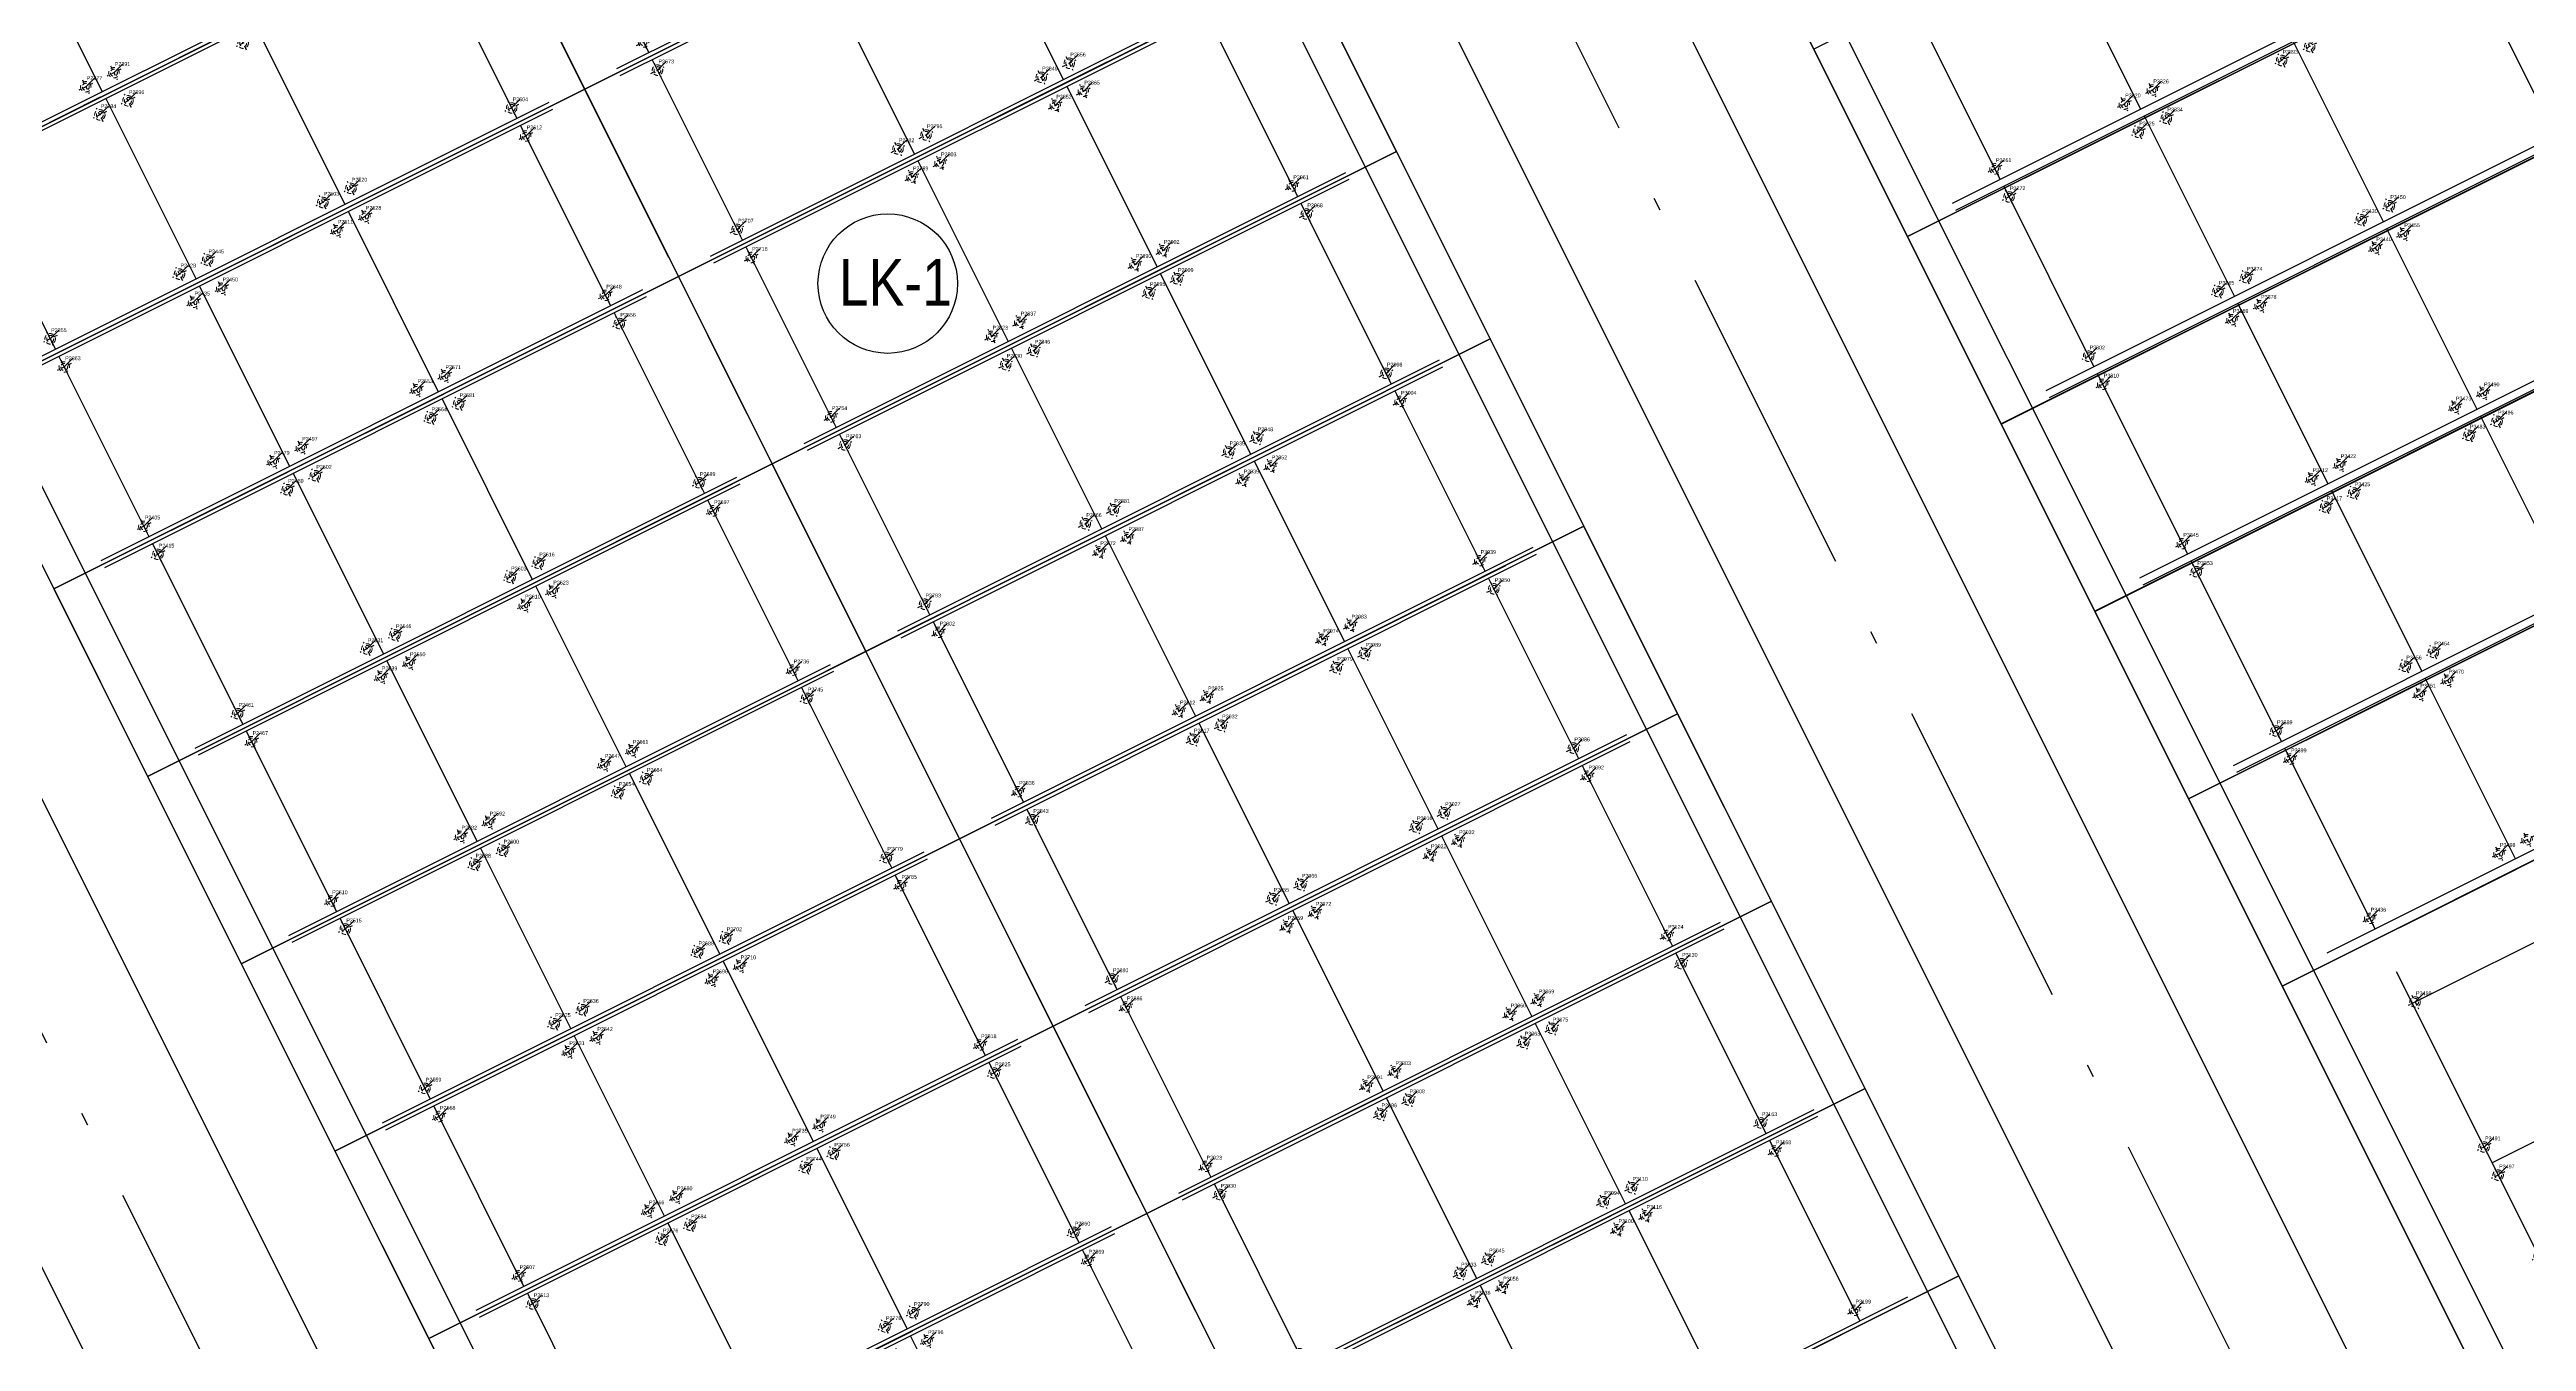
# Model space of a CAD drawing. Header units: millimetres. Extents: x 567980 to 569430, y 2065777 to 2066666.
# Drawn here: x 568804.1 to 568875, y 2066330.6 to 2066367.6 of the extents above; entities that cross this region are included whole.
import ezdxf
from ezdxf.enums import TextEntityAlignment as Align
from ezdxf.xclip import XClip

# ---------------------------------------------------------------- set-up
doc = ezdxf.new("R2010")
doc.units = ezdxf.units.MM
for name, pattern in [('ACAD_ISO10W100', [18.5, 12, -3, 0.5, -3]), ('CENTER', [3, 1.5, -0.5, 0.5, -0.5]), ('CENTER2', [1.125, 0.75, -0.125, 0.125, -0.125]), ('HIDDEN', [0.75, 0.5, -0.25]), ('Xref Grid (A1)$0$CENTER2', [1.125, 0.75, -0.125, 0.125, -0.125])]:
    doc.linetypes.add(name, pattern=pattern)
for name, color, linetype in [('01.AXIS', 160, 'CENTER2'), ('13.BEAM', 8, 'Continuous'), ('CDC.01.AXIS', 160, 'CENTER2'), ('ChiaLo', 128, 'CENTER'), ('datOlienke', 42, 'Continuous'), ('LogDg', 7, 'Continuous'), ('LoLK', 6, 'Continuous'), ('RANHGIOI', 2, 'HIDDEN'), ('TimDg', 222, 'Continuous'), ('ViaHeS', 32, 'Continuous'), ('Xref Grid (A1)$0$01.AXIS', 160, 'Xref Grid (A1)$0$CENTER2')]:
    doc.layers.add(name, color=color, linetype=linetype)
for name, color, linetype, lineweight in [('A-KY HIEU', 34, 'Continuous', 20), ('A-NET THAY', 125, 'Continuous', 18), ('boDnv', 54, 'Continuous', 25), ('E- RANH GIOI', 1, 'CENTER', 13), ('kata_text', 254, 'Continuous', 30)]:
    doc.layers.add(name, color=color, linetype=linetype, lineweight=lineweight)
doc.styles.add('kata_dim', font='vnrms.shx', dxfattribs={"width": 0.66, "oblique": 7})
doc.styles.add('kata_text', font='arial.ttf', dxfattribs={"width": 0.8})
doc.styles.add('rms', font='romans.shx', dxfattribs={"width": 0.7, "bigfont": 'vns.shx'})
doc.styles.add('VNH', font='', dxfattribs={"height": 2.5})
doc.styles.get('VNH').set_extended_font_data('.VnArial NarrowH')
doc.linetypes.add('ADL', pattern='A,0.125,-0.15,["++",rms,S=0.5,R=0,X=0,Y=-0.2245],-1.35,1.125', length=2.75)
doc.dimstyles.new('kata_dim_iso', dxfattribs={"dimtxt": 2.5, "dimasz": 1.5, "dimexe": 1.5, "dimexo": 2.5, "dimtad": 1, "dimdec": 0, "dimzin": 0, "dimdsep": 46, "dimtxsty": 'kata_dim', "dimblk": 'kata_block_ArchTick', "dimcen": 0.09, "dimdle": 1.2, "dimclrd": 8, "dimclre": 8, "dimclrt": 3, "dimadec": 0, "dimazin": 0, "dimtfac": 1, "dimtdec": 0, "dimtix": 1, "dimtofl": 0, "dimtmove": 0, "dimatfit": 3, "dimfxl": 3.75, "dimfxlon": 1, "dimtolj": 1, "dimtzin": 0, "dimarcsym": 0})

# ---------------------------------------------------------------- blocks, each defined once
blk = doc.blocks.new('NEN')
at = {"layer": 'boDnv', "color": 10, "linetype": 'ADL', "ltscale": 0.25}
for points in [[(183.1, -44.001), (207.084, -30.046), (208.943, -23.819), (166.891, 60.261), (160.821, 62.463), (135.405, 51.385), (133.351, 45.723), (177.371, -42.291)], [(138.064, -70.202), (163.347, -55.493), (165.206, -49.265), (120.533, 40.055), (114.463, 42.257), (87.67, 30.578), (85.617, 24.916), (132.335, -68.493)], [(72.798, 19.248), (66.728, 21.45), (39.936, 9.771), (37.882, 4.109), (87.299, -94.695), (93.027, -96.404), (118.311, -81.695), (120.17, -75.467)]]:
    blk.add_lwpolyline(points, close=True, dxfattribs=at)
at = {"layer": 'ChiaLo', "ltscale": 5}
for points in [[(196.229, -37.519), (148.388, 58.135)], [(151.192, -63.721), (100.653, 37.328)], [(101.372, -8.821), (137.147, 9.072)], [(159.835, -9.465), (194.269, 7.757)], [(104.056, -14.187), (139.831, 3.705)], [(162.519, -14.831), (196.953, 2.391)], [(106.74, -19.554), (142.515, -1.661)], [(165.203, -20.197), (199.637, -2.976)], [(109.424, -24.92), (145.199, -7.027)], [(167.887, -25.564), (202.321, -8.342)], [(112.108, -30.286), (147.883, -12.393)], [(170.571, -30.93), (205.004, -13.708)], [(114.792, -35.652), (150.567, -17.76)], [(117.476, -41.019), (153.251, -23.126)], [(120.16, -46.385), (155.935, -28.492)], [(122.844, -51.751), (158.619, -33.858)], [(125.527, -57.117), (161.302, -39.225)]]:
    blk.add_lwpolyline(points, dxfattribs=at)
at = {"layer": 'datOlienke'}
for points in [[(183.229, -45.083), (207.929, -30.712), (210.015, -23.726), (167.607, 61.065), (160.787, 63.539), (134.612, 52.13), (132.265, 45.66), (176.67, -43.125)], [(138.192, -71.285), (164.192, -56.158), (166.277, -49.172), (121.249, 40.859), (114.429, 43.333), (86.877, 31.323), (84.53, 24.853), (131.634, -69.327)], [(73.514, 20.052), (66.694, 22.526), (39.142, 10.516), (36.795, 4.047), (86.598, -95.529), (93.156, -97.487), (119.156, -82.36), (121.241, -75.374)]]:
    blk.add_lwpolyline(points, close=True, dxfattribs=at)
at = {"layer": 'LogDg'}
for points in [[(34.296, -348.766, -0.124666), (14.114, -339.771, 0.262937), (-5.331, -336.771, -0.009345), (-40.959, -349.473), (-145.868, -384.68, 0.405257), (-155.456, -403.235), (-146.557, -432.72), (-158.046, -436.187), (-166.572, -407.936, 0.423227), (-185.704, -398.049), (-272.077, -427.035, 0.40652), (-277.181, -436.964), (-262.947, -483.397), (-271.552, -486.035), (-285.593, -440.232, 0.421949), (-295.787, -434.992), (-422.26, -477.436, 0.346831), (-427.684, -485.726), (-426.662, -497.249, 0.109851), (-417.21, -527.045), (-422.398, -530.058, -0.109851), (-432.639, -497.779), (-433.194, -491.512, 0.484967), (-443.708, -484.634), (-484.199, -498.222, 0.36701), (-492.228, -511.51), (-484.402, -560.012), (-490.326, -560.967), (-497.433, -516.92, 0.457512), (-512.889, -507.388), (-525.337, -511.314, 0.375227), (-533.554, -524.795, 0.049445), (-523.248, -562.118), (-518.404, -576.577), (-525.515, -578.96), (-530.307, -564.659, -0.044276), (-540.221, -530.036, 0.448349), (-555.614, -520.863), (-568.853, -525.038), (-576.072, -502.149), (-552.391, -494.681, 0.333336), (-544.003, -482.976), (-545.865, -397.305, 0.120559), (-569.998, -307.198), (-621.979, -219.712, 0.334943), (-635.359, -214.239), (-686.931, -227.855), (-689.803, -216.977), (-647.957, -205.93, 0.498191), (-640.704, -188.198), (-654.378, -165.183, -0.144979), (-668.853, -108.061), (-659.845, 118.23, 0.428088), (-671.924, 130.707), (-689.222, 130.58), (-689.305, 141.83), (-670.344, 141.969, 0.400474), (-658.442, 153.492), (-657.828, 168.904), (-656.06, 189.374), (-648.588, 188.728), (-650.341, 168.432), (-650.889, 154.678, 0.425345), (-638.921, 142.201), (-621.613, 142.328, 0.402651), (-609.707, 153.94), (-609.387, 163.859, -0.019867), (-608.227, 179.942), (-606.8, 192.652), (-600.838, 191.983), (-602.264, 179.273, 0.019867), (-603.39, 163.665), (-603.676, 154.802, 0.425871), (-591.594, 142.415), (-548.362, 142.733), (-548.28, 131.483), (-592.887, 131.155, 0.401789), (-604.791, 119.578), (-607.754, 35.571, -0.005984), (-607.983, 30.718, 0.462462), (-599.177, 22.287), (-555.377, 26.801), (-554.762, 20.832), (-603.242, 15.836, 0.355613), (-610.381, 8.689), (-613.794, -24.838, 0.475348), (-605.015, -33.606), (-508.268, -23.636, 0.016072), (-476.806, -19.368, 0.37392), (-470.138, -11.259), (-470.705, 9.348), (-464.707, 9.513), (-464.235, -7.648, 0.461916), (-454.747, -15.288), (-421.581, -8.993, 0.020567), (-382.015, 0.216), (-299.764, 22.963, 0.415004), (-292.798, 35.293), (-296.969, 50.218), (-285.412, 53.448), (-281.218, 38.439, 0.413423), (-268.921, 31.492), (-169.968, 58.858, 0.427702), (-164.496, 69.052), (-169.623, 84.754), (-163.92, 86.616), (-158.479, 69.956, 0.400853), (-148.742, 64.729), (-123.897, 71.6, 0.437327), (-113.795, 91.173), (-114.462, 93.013), (-128.551, 136.154), (-105.736, 143.605), (-91.769, 100.833), (-90.91, 98.466, 0.429754), (-70.957, 89.772, 0.001079), (-63.934, 92.766, 0.001474), (-62.342, 93.454), (-47.534, 99.909, 0.386536), (-43.126, 109.726), (-48.301, 125.574), (-42.598, 127.436), (-38.076, 113.59, 0.442444), (-27.275, 108.739), (111.617, 169.28, 0.414214), (115.754, 179.811), (109.361, 194.478), (114.861, 196.875), (121.255, 182.208, 0.414214), (131.785, 178.071), (252.97, 230.894), (276.872, 241.312), (291.579, 249.057, 0.419837), (295.267, 261.365), (290.95, 269.196), (301.459, 274.99), (306.058, 266.648, 0.408717), (318.136, 263.031), (326.546, 267.464), (332.148, 256.836), (324.233, 252.656, 0.419466), (320.555, 240.352), (397.092, 101.523, 0.433643), (408.413, 98.649), (440.787, 119.386), (444.023, 114.334), (410.428, 92.813, 0.395048), (407.737, 82.215), (451.056, 3.639, -0.005576), (472.219, -35.781, 0.422017), (490.066, -41.118), (502.995, -33.918), (514.672, -54.886), (500.295, -62.892, 0.404193), (495.052, -80.181), (502.502, -94.711), (491.824, -100.186), (485.095, -87.061, 0.424556), (467.192, -81.64), (316.164, -165.913), (307.211, -171.115, 0.396001), (304.075, -181.611), (326.147, -225.742), (318.098, -229.768), (296.726, -187.038, 0.432664), (285.552, -183.699), (178.072, -246.148, 0.389772), (174.86, -256.488), (194.1, -297.126), (188.677, -299.693), (170.231, -260.733, 0.439085), (158.982, -257.239), (145.496, -265.075, -0.013452), (97.701, -291.151, 0.262926), (86.853, -307.563, -0.162068), (76.015, -333.842, 0.270323), (72.318, -353.653), (79.981, -375.074), (57.383, -383.157), (49.72, -361.737, 0.270325), (34.296, -348.766)], [(191.761, -50.531), (96.917, -106.112, 0.395833), (93.785, -116.606), (107.231, -143.491, 0.432836), (118.409, -146.827), (234.309, -78.995, 0.395833), (237.441, -68.502), (223.995, -41.617, 0.432836), (212.817, -38.281), (191.761, -50.531)]]:
    blk.add_lwpolyline(points, format="xyb", dxfattribs=at)
for points in [[(133.661, 54.988), (161.2, 66.992, -0.398858), (171.552, 63.237), (214.134, -21.902, -0.395833), (211.002, -32.395), (185.019, -47.512, -0.432836), (173.841, -44.175), (129.703, 44.076, -0.429738)], [(81.968, 23.269), (128.805, -70.377, 0.432836), (139.983, -73.714), (165.966, -58.597, 0.395833), (169.098, -48.104), (123.817, 42.43, 0.398858), (113.466, 46.185), (85.926, 34.181, 0.429738)], [(83.769, -96.579), (34.233, 2.462, -0.429738), (38.192, 13.375), (65.731, 25.379, -0.398858), (76.083, 21.623), (124.061, -74.306, -0.395833), (120.929, -84.799), (94.947, -99.916, -0.432836)]]:
    blk.add_lwpolyline(points, format="xyb", close=True, dxfattribs=at)
at = {"layer": 'LoLK'}
for points in [[(139.831, 3.705), (137.147, 9.072), (119.26, 0.125), (121.944, -5.241)], [(116.576, 5.491), (98.688, -3.455), (101.372, -8.821), (119.26, 0.125)], [(175.039, 4.848), (157.151, -4.099), (159.835, -9.465), (177.723, -0.519)], [(142.515, -1.661), (139.831, 3.705), (121.944, -5.241), (124.628, -10.607)], [(119.26, 0.125), (101.372, -8.821), (104.056, -14.187), (121.944, -5.241)], [(180.407, -5.885), (177.723, -0.519), (159.835, -9.465), (162.519, -14.831)], [(145.199, -7.027), (142.515, -1.661), (124.628, -10.607), (127.311, -15.974)], [(124.628, -10.607), (121.944, -5.241), (104.056, -14.187), (106.74, -19.554)], [(180.407, -5.885), (162.519, -14.831), (165.203, -20.197), (183.091, -11.251)], [(147.883, -12.393), (145.199, -7.027), (127.311, -15.974), (129.995, -21.34)], [(127.311, -15.974), (124.628, -10.607), (106.74, -19.554), (109.424, -24.92)], [(183.091, -11.251), (165.203, -20.197), (167.887, -25.564), (185.775, -16.617)], [(150.567, -17.76), (147.883, -12.393), (129.995, -21.34), (132.679, -26.706)], [(127.311, -15.974), (109.424, -24.92), (112.108, -30.286), (129.995, -21.34)], [(185.775, -16.617), (167.887, -25.564), (170.571, -30.93), (188.459, -21.984)], [(153.251, -23.126), (150.567, -17.76), (132.679, -26.706), (135.363, -32.072)], [(132.679, -26.706), (129.995, -21.34), (112.108, -30.286), (114.792, -35.652)], [(155.935, -28.492), (153.251, -23.126), (135.363, -32.072), (138.047, -37.439)], [(180.409, -26.009), (170.571, -30.93), (176.67, -43.125), (183.229, -45.083), (188.434, -42.054)], [(132.679, -26.706), (114.792, -35.652), (117.476, -41.019), (135.363, -32.072)], [(158.619, -33.858), (155.935, -28.492), (138.047, -37.439), (140.731, -42.805)], [(135.363, -32.072), (117.476, -41.019), (120.16, -46.385), (138.047, -37.439)], [(151.464, -44.145), (161.302, -39.225), (158.619, -33.858), (140.731, -42.805), (143.415, -48.171)], [(140.731, -42.805), (138.047, -37.439), (120.16, -46.385), (122.844, -51.751)], [(161.302, -39.225), (151.464, -44.145), (158.987, -59.186), (164.192, -56.158), (166.277, -49.172)]]:
    blk.add_lwpolyline(points, close=True, dxfattribs=at)
at = {"layer": 'RANHGIOI', "color": 1, "ltscale": 9, "const_width": 1}
blk.add_lwpolyline([(460, -51.299, 0.006594), (435.293, -5.051), (303.078, 234.769), (284.672, 225.077), (-55.993, 76.586), (-56.839, 76.223, -0.005137), (-90.743, 62.093), (-377.217, -17.133, -0.020567), (-418.225, -26.678), (-463.443, -35.259, -0.021218), (-506.422, -41.541), (-623.638, -53.62), (-626.464, -70.884, 0.128574), (-620.42, -135.36), (-615.505, -148.86, 0.039408), (-607.143, -167.188), (-594.172, -190.555), (-547.57, -259.493, -0.11987), (-522.704, -326.397), (-507.917, -451.947), (-504.475, -473.277), (-499.271, -471.636), (-50.48, -321.024, 0.050684), (130.425, -239.135), (301.319, -139.843)], format="xyb", close=True, dxfattribs=at)
at = {"layer": 'TimDg', "linetype": 'ACAD_ISO10W100', "ltscale": 0.75}
for points in [[(-618.456, -41.023), (-507.652, -29.604, 0.021218), (-465.681, -23.47), (-420.462, -14.888, 0.020567), (-380.415, -5.567), (-94.607, 73.475, 0.005041), (-61.569, 87.252, 0.001474), (-59.945, 87.954), (279.472, 235.9), (307.904, 250.872)], [(-358.633, -282.039), (-15.318, -166.825, 0.050829), (-9.777, -164.314), (222.735, -29.039)]]:
    blk.add_lwpolyline(points, format="xyb", dxfattribs=at)
for points in [[(335.549, -254.599), (124.099, 168.176)], [(170.944, 74.512), (-58.789, -25.625)], [(176.4, -55.997), (121.833, 53.105)], [(131.363, -82.199), (74.098, 32.298)], [(26.363, 11.491), (109.634, -155.002)]]:
    blk.add_lwpolyline(points, dxfattribs=at)
at = {"layer": 'ViaHeS', "elevation": 0}
blk.add_lwpolyline([(-483.362, -504.27), (-441.21, -490.124), (-436.029, -493.514), (-435.627, -498.044, 0.109851), (-424.993, -531.564), (-414.615, -525.539, -0.109851), (-423.674, -496.984), (-424.342, -489.445), (-420.001, -483.006), (-295.249, -441.14), (-289.043, -444.33), (-275.854, -487.354), (-258.645, -482.078), (-271.972, -438.601), (-268.698, -432.23), (-181.634, -403.012), (-172.975, -407.486), (-163.79, -437.92), (-140.813, -430.986), (-150.211, -399.847), (-145.597, -390.918), (-39.026, -355.153, 0.008545), (-6.235, -343.522, -0.249193), (12.375, -345.964, 0.09975), (30.772, -354.181, -0.256949), (45.215, -366.957), (51.733, -385.178), (85.63, -373.053), (79.112, -354.831, -0.256949), (82.174, -335.793, 0.136918), (92.607, -310.438, -0.249193), (103.308, -295.017, 0.012659), (148.511, -270.262), (162.157, -262.333), (168.62, -264.341), (185.966, -300.977), (196.811, -295.842), (179.033, -258.291), (181.216, -251.26), (287.384, -189.574), (293.944, -191.534), (314.073, -231.781), (330.172, -223.729), (309.538, -182.474), (311.625, -175.49), (319.134, -171.127), (408.277, -121.386), (412.274, -122.589), (434.351, -165.321), (442.347, -161.19), (420.137, -118.201), (421.38, -114.074), (470.335, -86.758), (479.641, -89.576), (486.485, -102.924), (507.841, -91.973), (500.499, -77.654), (503.421, -68.019), (517.591, -60.128), (500.076, -28.676), (486.971, -35.974), (477.625, -33.17, 0.0056), (456.311, 6.536), (412.324, 86.322), (414.12, 93.398), (444.832, 113.071), (439.977, 120.649), (409.766, 101.296), (403.142, 102.978), (327.714, 239.794), (330.524, 249.193), (334.945, 251.528), (323.749, 272.772), (318.926, 270.23), (309.354, 273.096), (306.713, 277.887), (285.696, 266.299), (288.11, 261.921), (285.295, 252.529), (274.271, 246.724), (129.387, 183.571), (122.806, 186.157), (117.612, 198.074), (106.611, 193.279), (111.806, 181.362), (109.22, 174.781), (26.33, 138.65), (-29.869, 114.154), (-36.004, 116.909), (-39.746, 128.368), (-51.153, 124.642), (-47.055, 112.092), (-50.086, 105.341), (-75.921, 94.08), (-84.511, 97.937), (-100.033, 145.467), (-134.254, 134.292), (-118.657, 86.529), (-123.231, 78.009), (-150.258, 70.535), (-156.629, 73.955), (-161.068, 87.547), (-172.475, 83.822), (-168.207, 70.753), (-171.474, 64.667), (-269.546, 37.545), (-275.711, 41.028), (-279.634, 55.063), (-302.748, 48.603), (-298.843, 34.63), (-302.316, 28.482), (-383.614, 5.999, -0.020567), (-422.7, -3.099), (-456.246, -9.465), (-461.296, -5.399), (-461.708, 9.595), (-473.703, 9.265), (-473.239, -7.637), (-478.028, -13.489, -0.015955), (-508.883, -17.667), (-606.147, -27.691), (-610.614, -23.229), (-607.49, 7.461), (-602.01, 12.947), (-554.455, 17.848), (-555.685, 29.785), (-600.448, 25.172), (-605.043, 29.645, 0.007073), (-604.756, 35.466), (-601.912, 116.095), (-594.665, 123.142), (-548.221, 123.483), (-548.421, 150.733), (-593.42, 150.402), (-600.493, 157.35, -0.027886), (-599.283, 178.939), (-597.857, 191.648), (-609.782, 192.987), (-611.208, 180.277, 0.019867), (-612.385, 163.955), (-612.597, 157.389), (-619.823, 150.342), (-639.316, 150.198), (-646.998, 158.133), (-646.598, 168.196), (-644.852, 188.405), (-659.796, 189.697), (-661.572, 169.14), (-662.014, 158.023), (-670.332, 149.97), (-689.364, 149.83), (-689.163, 122.58), (-671.417, 122.71), (-663.736, 114.776), (-672.6, -107.912, 0.144979), (-657.602, -167.099), (-644.687, -188.836), (-648.335, -197.756), (-691.845, -209.242), (-684.889, -235.59), (-633.86, -222.118), (-622.039, -226.953), (-573.255, -309.058, -0.120474), (-549.614, -397.387), (-547.842, -478.902), (-555.298, -489.306), (-577.876, -496.427), (-567.048, -530.76), (-552.743, -526.248), (-543.713, -531.719, 0.042979), (-533.836, -565.928), (-529.071, -580.151), (-514.848, -575.386), (-519.719, -560.846, -0.045576), (-529.315, -527.166), (-523.005, -516.87), (-508.247, -512.215), (-500.456, -517.02), (-493.287, -561.445), (-481.44, -559.534), (-488.883, -513.408), (-483.362, -504.27)], format="xyb", dxfattribs=at)
at = {"layer": 'ViaHeS'}
for points in [[(183.229, -45.083), (207.929, -30.712), (210.015, -23.726), (167.607, 61.065), (160.787, 63.539), (134.612, 52.13), (132.265, 45.66), (176.67, -43.125)], [(138.192, -71.285), (164.192, -56.158), (166.277, -49.172), (121.249, 40.859), (114.429, 43.333), (86.877, 31.323), (84.53, 24.853), (131.634, -69.327)], [(73.514, 20.052), (66.694, 22.526), (39.142, 10.516), (36.795, 4.047), (86.598, -95.529), (93.156, -97.487), (119.156, -82.36), (121.241, -75.374)]]:
    blk.add_lwpolyline(points, close=True, dxfattribs=at)
blk = doc.blocks.new('NEN K02')
at = {"layer": 'datOlienke'}
blk.add_lwpolyline([(-109.225, 40), (-114.488, 35.007), (-116.072, 4.993), (-111.335, 0), (0, 0), (4.684, 4.99), (2.786, 35.01), (-2.53, 40)], close=True, dxfattribs=at)
blk = doc.blocks.new('A$C758D662A')
at = {"linetype": 'HIDDEN', "ltscale": 500}
for radius in [300, 200]:
    blk.add_circle((0, 0), radius, dxfattribs=at)
at = {"layer": 'CDC.01.AXIS', "ltscale": 200}
for p, q in [((437, 0), (-437, 0)), ((0, 437), (0, -437))]:
    blk.add_line(p, q, dxfattribs=at)
blk = doc.blocks.new('pile Plan')
at = {"xscale": 0.5, "yscale": 0.5, "zscale": 0.5}
for p in [(340, 14779), (5440.000004, 14779), (340, 9630), (5440.000004, 9630), (340, 8730), (5440.000004, 8730), (340, 5040), (5440.000004, 5040), (340, 4140), (5440.000004, 4140), (340, -1), (5440.000004, -1)]:
    blk.add_blockref('A$C758D662A', p, dxfattribs=at)
blk = doc.blocks.new('a5 sao - 2')
at = {"layer": 'Xref Grid (A1)$0$01.AXIS', "ltscale": 500}
for p, q in [((-5.89, -1.086), (-5.89, -18.434)), ((-0.11, -1.086), (-0.11, -18.434)), ((-5.89, -2.11), (-0.11, -2.11)), ((-5.89, -7.62), (-0.11, -7.62)), ((-5.89, -12.39), (-0.11, -12.39)), ((-5.89, -16.89), (-0.11, -16.89))]:
    blk.add_line(p, q, dxfattribs=at)
at = {"xscale": 0.001, "yscale": 0.001, "zscale": 0.001}
blk.add_blockref('pile Plan', (-5.89, -16.89), dxfattribs=at)
blk = doc.blocks.new('a1 sao - 2')
at = {"layer": 'Xref Grid (A1)$0$01.AXIS', "ltscale": 500}
for p, q in [((0.11, -1.086), (0.11, -18.434)), ((5.89, -1.086), (5.89, -18.434)), ((0.11, -2.11), (5.89, -2.11)), ((0.11, -7.62), (5.89, -7.62)), ((0.11, -12.39), (5.89, -12.39)), ((0.11, -16.89), (5.89, -16.89))]:
    blk.add_line(p, q, dxfattribs=at)
at = {"xscale": 0.001, "yscale": 0.001, "zscale": 0.001}
blk.add_blockref('pile Plan', (0.11, -16.89), dxfattribs=at)
blk = doc.blocks.new('A1 - 2')
at = {"layer": 'Xref Grid (A1)$0$01.AXIS', "ltscale": 500}
for p, q in [((0.11, -1.086), (0.11, -18.434)), ((5.89, -1.086), (5.89, -18.434)), ((0.11, -2.11), (5.89, -2.11)), ((0.11, -7.62), (5.89, -7.62)), ((0.11, -12.39), (5.89, -12.39)), ((0.11, -16.89), (5.89, -16.89))]:
    blk.add_line(p, q, dxfattribs=at)
at = {"xscale": 0.001, "yscale": 0.001, "zscale": 0.001}
blk.add_blockref('pile Plan', (0.11, -16.89), dxfattribs=at)
blk = doc.blocks.new('A5 - 2')
at = {"layer": 'Xref Grid (A1)$0$01.AXIS', "ltscale": 500}
for p, q in [((0.11, -1.086), (0.11, -18.434)), ((5.89, -1.086), (5.89, -18.434)), ((0.11, -2.11), (5.89, -2.11)), ((0.11, -7.62), (5.89, -7.62)), ((0.11, -12.39), (5.89, -12.39)), ((0.11, -16.89), (5.89, -16.89))]:
    blk.add_line(p, q, dxfattribs=at)
at = {"xscale": 0.001, "yscale": 0.001, "zscale": 0.001}
blk.add_blockref('pile Plan', (0.11, -16.89), dxfattribs=at)
blk = doc.blocks.new('NEN NO1')
at = {"layer": 'datOlienke'}
blk.add_lwpolyline([(4.684, 4.99), (2.881, 33.51), (-2.435, 38.5), (-97.24, 38.5), (-102.503, 33.507), (-104.007, 4.993), (-99.271, 0), (0, 0)], close=True, dxfattribs=at)
at = {"layer": 'LoLK'}
for points in [[(-43.635, 20), (-43.635, 0), (-37.635, 0), (-37.635, 20)], [(-31.635, 20), (-37.635, 20), (-37.635, 0), (-31.635, 0)], [(-31.635, 20), (-31.635, 0), (-25.635, 0), (-25.635, 20)], [(-25.635, 20), (-25.635, 0), (-19.635, 0), (-19.635, 20)], [(-19.635, 20), (-19.635, 0), (-13.635, 0), (-13.635, 20)], [(-13.635, 11), (-13.635, 0), (0, 0), (4.684, 4.99), (4.304, 11)]]:
    blk.add_lwpolyline(points, close=True, dxfattribs=at)
blk = doc.blocks.new('A7 - 2')
at = {"layer": '01.AXIS', "ltscale": 500}
for p, q in [((0.11, -1.086), (0.11, -16.466)), ((7.89, -1.086), (7.89, -16.466)), ((7.95, -2.11), (0.11, -2.11)), ((7.89, -7.21), (0.11, -7.21)), ((7.89, -10.81), (0.11, -10.81)), ((7.89, -14.85), (0.11, -14.85))]:
    blk.add_line(p, q, dxfattribs=at)
at = {"layer": '13.BEAM', "ltscale": 500}
blk.add_line((0.558, -15.011), (0.557, -15.011), dxfattribs=at)
at = {"yscale": 0.0005, "zscale": 0.0005}
for p, xscale in [((0.45, -2.11), 0.0005), ((7.8, -2.11), -0.0005), ((7.89, -6.71), -0.0005), ((7.89, -7.61), -0.0005), ((0.45, -10.22), 0.0005), ((7.89, -10.22), -0.0005), ((0.45, -11.12), 0.0005), ((7.89, -11.12), -0.0005), ((7.89, -13.64), -0.0005), ((0.45, -14.873), 0.0005)]:
    blk.add_blockref('A$C758D662A', p, dxfattribs=dict(at, xscale=xscale))
for p, xscale, rotation in [((1.69, -2.11), -0.0005, 90), ((2.59, -2.11), -0.0005, 90), ((0.45, -6.86), 0.0005, 90.00000000000001), ((0.45, -7.76), 0.0005, 90.00000000000001), ((5.63, -15.25), -0.0005, 90), ((6.53, -15.25), -0.0005, 90)]:
    blk.add_blockref('A$C758D662A', p, dxfattribs=dict(at, xscale=xscale, rotation=rotation))
blk = doc.blocks.new('kata_block_ArchTick')
at = {"color": 8}
blk.add_line((1, 0), (-1, 0), dxfattribs=at)
at = {"color": 8, "const_width": 0.15}
blk.add_lwpolyline([(-0.5, -0.5), (0.5, 0.5)], dxfattribs=at)
blk = doc.blocks.new('A$C33BC4D2A')
at = {"layer": 'A-KY HIEU', "color": 0, "const_width": 1.022}
blk.add_lwpolyline([(14.345, -292.097), (14.345, -4.903), (414.985, -4.903), (414.985, -292.097)], close=True, dxfattribs=at)
at = {"layer": 'Defpoints', "color": 125}
blk.add_lwpolyline([(0, -297), (420, -297), (420, 0), (0, 0)], close=True, dxfattribs=at)
blk = doc.blocks.new('*U58')
at = {"color": 0, "ltscale": 0.8, "style": 'kata_text', "width": 0.8, "flags": 1}
blk.add_attdef('CHU_THICH', text='', height=2.2, dxfattribs=at).set_placement((0, 0), align=Align.MIDDLE_CENTER)
at = {"color": 0, "ltscale": 0.8, "style": 'kata_text', "width": 0.8}
blk.add_attdef('TEN', text='', height=2.2, dxfattribs=at).set_placement((5, 5), align=Align.MIDDLE_CENTER)
at = {"layer": 'Defpoints'}
blk.add_leader([(0, 0), (5, 5)], dimstyle='kata_dim_iso', override={"dimasz": 0.6, "dimgap": 0.625, "dimtad": 0}, dxfattribs=at)
blk = doc.blocks.new('A$C1AAD29DE')
at = {"layer": 'kata_text', "xscale": 50, "yscale": 50, "zscale": 50}
for p, values in [((178347, -70704, 0), {'TEN': 'P2391'}), ((193972, -70630, 0), {'TEN': 'P2673'}), ((205807, -70431, 0), {'TEN': 'P2856'}), ((240648, -70354, 0), {'TEN': 'P3393'}), ((177540, -71108, 0), {'TEN': 'P2377'}), ((205000, -70835, 0), {'TEN': 'P2849'}), ((206211, -71239, 0), {'TEN': 'P2865'}), ((236933, -71202, 0), {'TEN': 'P3326'}), ((177944, -71915, 0), {'TEN': 'P2384'}), ((178751, -71512, 0), {'TEN': 'P2396'}), ((189779, -71717, 0), {'TEN': 'P2604'}), ((205404, -71643, 0), {'TEN': 'P2852'}), ((236125, -71606, 0), {'TEN': 'P3320'}), ((237337, -72010, 0), {'TEN': 'P3334'}), ((190183, -72525, 0), {'TEN': 'P2612'}), ((200881, -72895, 0), {'TEN': 'P2782'}), ((201689, -72491, 0), {'TEN': 'P2795'}), ((236529, -72414, 0), {'TEN': 'P3325'}), ((202092, -73299, 0), {'TEN': 'P2803'}), ((232410, -73465, 0), {'TEN': 'P3261'}), ((185159, -74028, 0), {'TEN': 'P2520'}), ((201285, -73703, 0), {'TEN': 'P2789'}), ((212216, -73957, 0), {'TEN': 'P2961'}), ((232813, -74272, 0), {'TEN': 'P3272'}), ((184351, -74432, 0), {'TEN': 'P2503'}), ((185563, -74835, 0), {'TEN': 'P2528'}), ((212620, -74765, 0), {'TEN': 'P2968'}), ((242937, -74930, 0), {'TEN': 'P3430'}), ((243744, -74526, 0), {'TEN': 'P3450'}), ((184755, -75239, 0), {'TEN': 'P2511'}), ((196261, -75206, 0), {'TEN': 'P2707'}), ((243341, -75738, 0), {'TEN': 'P3440'}), ((244148, -75334, 0), {'TEN': 'P3455'}), ((181040, -76088, 0), {'TEN': 'P2445'}), ((196664, -76014, 0), {'TEN': 'P2716'}), ((207692, -76219, 0), {'TEN': 'P2890'}), ((208500, -75815, 0), {'TEN': 'P2902'}), ((180233, -76492, 0), {'TEN': 'P2428'}), ((181444, -76895, 0), {'TEN': 'P2450'}), ((192472, -77101, 0), {'TEN': 'P2648'}), ((208096, -77027, 0), {'TEN': 'P2895'}), ((208904, -76623, 0), {'TEN': 'P2909'}), ((238818, -76990, 0), {'TEN': 'P3365'}), ((239626, -76586, 0), {'TEN': 'P3374'}), ((180637, -77299, 0), {'TEN': 'P2435'}), ((204381, -77875, 0), {'TEN': 'P2837'}), ((239222, -77798, 0), {'TEN': 'P3369'}), ((240030, -77394, 0), {'TEN': 'P3378'}), ((176517, -78350, 0), {'TEN': 'P2355'}), ((192876, -77909, 0), {'TEN': 'P2656'}), ((203574, -78279, 0), {'TEN': 'P2823'}), ((176921, -79158, 0), {'TEN': 'P2363'}), ((203978, -79087, 0), {'TEN': 'P2830'}), ((204785, -78683, 0), {'TEN': 'P2846'}), ((235102, -78849, 0), {'TEN': 'P3302'}), ((187044, -79816, 0), {'TEN': 'P2553'}), ((187852, -79412, 0), {'TEN': 'P2571'}), ((214909, -79341, 0), {'TEN': 'P2998'}), ((235506, -79656, 0), {'TEN': 'P3310'}), ((246437, -79910, 0), {'TEN': 'P3490'}), ((187448, -80623, 0), {'TEN': 'P2564'}), ((188256, -80219, 0), {'TEN': 'P2581'}), ((198953, -80590, 0), {'TEN': 'P2754'}), ((215313, -80149, 0), {'TEN': 'P3004'}), ((245630, -80314, 0), {'TEN': 'P3473'}), ((246841, -80718, 0), {'TEN': 'P3496'}), ((199357, -81398, 0), {'TEN': 'P2763'}), ((211193, -81199, 0), {'TEN': 'P2948'}), ((246034, -81122, 0), {'TEN': 'P3483'}), ((182925, -81876, 0), {'TEN': 'P2479'}), ((183733, -81472, 0), {'TEN': 'P2497'}), ((210385, -81603, 0), {'TEN': 'P2935'}), ((211597, -82007, 0), {'TEN': 'P2952'}), ((242319, -81970, 0), {'TEN': 'P3422'}), ((183329, -82683, 0), {'TEN': 'P2489'}), ((184137, -82279, 0), {'TEN': 'P2502'}), ((195165, -82485, 0), {'TEN': 'P2689'}), ((210789, -82411, 0), {'TEN': 'P2939'}), ((241511, -82374, 0), {'TEN': 'P3412'}), ((242722, -82778, 0), {'TEN': 'P3425'}), ((195569, -83293, 0), {'TEN': 'P2697'}), ((207074, -83259, 0), {'TEN': 'P2881'}), ((241915, -83182, 0), {'TEN': 'P3417'}), ((179210, -83734, 0), {'TEN': 'P2405'}), ((206266, -83663, 0), {'TEN': 'P2866'}), ((207478, -84067, 0), {'TEN': 'P2887'}), ((237795, -84233, 0), {'TEN': 'P3345'}), ((179613, -84542, 0), {'TEN': 'P2415'}), ((190545, -84796, 0), {'TEN': 'P2616'}), ((206670, -84471, 0), {'TEN': 'P2872'}), ((217601, -84725, 0), {'TEN': 'P3039'}), ((189737, -85200, 0), {'TEN': 'P2603'}), ((190948, -85603, 0), {'TEN': 'P2623'}), ((218005, -85532, 0), {'TEN': 'P3050'}), ((238199, -85040, 0), {'TEN': 'P3353'}), ((190141, -86007, 0), {'TEN': 'P2610'}), ((201646, -85974, 0), {'TEN': 'P2793'}), ((186426, -86856, 0), {'TEN': 'P2546'}), ((202050, -86782, 0), {'TEN': 'P2802'}), ((213078, -86987, 0), {'TEN': 'P2974'}), ((213886, -86583, 0), {'TEN': 'P2983'}), ((185618, -87260, 0), {'TEN': 'P2531'}), ((186830, -87663, 0), {'TEN': 'P2550'}), ((213482, -87795, 0), {'TEN': 'P2979'}), ((214289, -87391, 0), {'TEN': 'P2989'}), ((244204, -87758, 0), {'TEN': 'P3456'}), ((245011, -87354, 0), {'TEN': 'P3464'}), ((186022, -88067, 0), {'TEN': 'P2539'}), ((197858, -87869, 0), {'TEN': 'P2736'}), ((244608, -88566, 0), {'TEN': 'P3461'}), ((245415, -88162, 0), {'TEN': 'P3470'}), ((181902, -89118, 0), {'TEN': 'P2461'}), ((198262, -88677, 0), {'TEN': 'P2745'}), ((208959, -89047, 0), {'TEN': 'P2912'}), ((209767, -88643, 0), {'TEN': 'P2925'}), ((182306, -89926, 0), {'TEN': 'P2467'}), ((209363, -89855, 0), {'TEN': 'P2917'}), ((210171, -89451, 0), {'TEN': 'P2932'}), ((240488, -89617, 0), {'TEN': 'P3389'}), ((192430, -90584, 0), {'TEN': 'P2647'}), ((193237, -90180, 0), {'TEN': 'P2661'}), ((220294, -90109, 0), {'TEN': 'P3086'}), ((240892, -90424, 0), {'TEN': 'P3399'}), ((192834, -91391, 0), {'TEN': 'P2654'}), ((193641, -90987, 0), {'TEN': 'P2664'}), ((204339, -91358, 0), {'TEN': 'P2836'}), ((220698, -90916, 0), {'TEN': 'P3092'}), ((216578, -91967, 0), {'TEN': 'P3027'}), ((188311, -92644, 0), {'TEN': 'P2582'}), ((189119, -92240, 0), {'TEN': 'P2592'}), ((204743, -92166, 0), {'TEN': 'P2843'}), ((215771, -92371, 0), {'TEN': 'P3016'}), ((216982, -92775, 0), {'TEN': 'P3032'}), ((188715, -93451, 0), {'TEN': 'P2588'}), ((189522, -93047, 0), {'TEN': 'P2600'}), ((200550, -93253, 0), {'TEN': 'P2779'}), ((216175, -93179, 0), {'TEN': 'P3022'}), ((246896, -93142, 0), {'TEN': 'P3498'}), ((200954, -94060, 0), {'TEN': 'P2785'}), ((212460, -94027, 0), {'TEN': 'P2966'}), ((184595, -94502, 0), {'TEN': 'P2510'}), ((211652, -94431, 0), {'TEN': 'P2955'}), ((212864, -94835, 0), {'TEN': 'P2972'}), ((184999, -95310, 0), {'TEN': 'P2515'}), ((195930, -95564, 0), {'TEN': 'P2702'}), ((212056, -95239, 0), {'TEN': 'P2959'}), ((222987, -95493, 0), {'TEN': 'P3124'}), ((243181, -95001, 0), {'TEN': 'P3436'}), ((195122, -95968, 0), {'TEN': 'P2688'}), ((196334, -96371, 0), {'TEN': 'P2710'}), ((223391, -96300, 0), {'TEN': 'P3130'}), ((195526, -96775, 0), {'TEN': 'P2696'}), ((207032, -96742, 0), {'TEN': 'P2880'}), ((191811, -97624, 0), {'TEN': 'P2636'}), ((207436, -97550, 0), {'TEN': 'P2886'}), ((218464, -97755, 0), {'TEN': 'P3060'}), ((219271, -97351, 0), {'TEN': 'P3069'}), ((244484, -97403, 0), {'TEN': 'P3459'}), ((191004, -98028, 0), {'TEN': 'P2625'}), ((192215, -98431, 0), {'TEN': 'P2642'}), ((219675, -98159, 0), {'TEN': 'P3075'}), ((191408, -98835, 0), {'TEN': 'P2631'}), ((203243, -98637, 0), {'TEN': 'P2818'}), ((218867, -98563, 0), {'TEN': 'P3063'}), ((187288, -99886, 0), {'TEN': 'P2559'}), ((203647, -99444, 0), {'TEN': 'P2825'}), ((214345, -99815, 0), {'TEN': 'P2991'}), ((215152, -99411, 0), {'TEN': 'P3003'}), ((214749, -100623, 0), {'TEN': 'P2996'}), ((215556, -100219, 0), {'TEN': 'P3008'}), ((187692, -100694, 0), {'TEN': 'P2568'}), ((197815, -101352, 0), {'TEN': 'P2735'}), ((198623, -100948, 0), {'TEN': 'P2749'}), ((225680, -100877, 0), {'TEN': 'P3163'}), ((199027, -101755, 0), {'TEN': 'P2756'}), ((226084, -101684, 0), {'TEN': 'P3168'}), ((246468, -101571, 0), {'TEN': 'P3491'}), ((198219, -102159, 0), {'TEN': 'P2744'}), ((209724, -102126, 0), {'TEN': 'P2923'}), ((221964, -102735, 0), {'TEN': 'P3110'}), ((246872, -102379, 0), {'TEN': 'P3497'}), ((193697, -103412, 0), {'TEN': 'P2666'}), ((194504, -103008, 0), {'TEN': 'P2680'}), ((210128, -102934, 0), {'TEN': 'P2930'}), ((221156, -103139, 0), {'TEN': 'P3094'}), ((194100, -104219, 0), {'TEN': 'P2676'}), ((194908, -103815, 0), {'TEN': 'P2684'}), ((205936, -104021, 0), {'TEN': 'P2860'}), ((221560, -103947, 0), {'TEN': 'P3100'}), ((222368, -103543, 0), {'TEN': 'P3116'}), ((206340, -104828, 0), {'TEN': 'P2869'}), ((217845, -104795, 0), {'TEN': 'P3045'}), ((189981, -105270, 0), {'TEN': 'P2607'}), ((217038, -105199, 0), {'TEN': 'P3033'}), ((218249, -105603, 0), {'TEN': 'P3056'}), ((190385, -106078, 0), {'TEN': 'P2613'}), ((201316, -106332, 0), {'TEN': 'P2790'}), ((217441, -106007, 0), {'TEN': 'P3036'}), ((228373, -106261, 0), {'TEN': 'P3199'}), ((200508, -106736, 0), {'TEN': 'P2778'}), ((201720, -107139, 0), {'TEN': 'P2796'})]:
    blk.add_blockref('*U58', p, dxfattribs=at).add_auto_attribs(values)

msp = doc.modelspace()

# ---------------------------------------------------------------- block references
at = {"layer": 'boDnv', "extrusion": (-2.4685e-06, 4.62064e-06, 1)}
ref = msp.add_blockref('NEN', (568697.481, 2066371.697, 8.143), dxfattribs=at)
XClip(ref).set_block_clipping_path([(-95.7748162709, -416.20828746), (591.9650857092, 169.550739368)])

# ---------------------------------------------------------------- next in the draw order: linework, layer by layer
at = {"layer": 'kata_text', "extrusion": (-2.4685e-06, 4.62064e-06, 1)}
msp.add_circle((568828.105, 2066360.887, 8.143), 1.997, dxfattribs=at)

# ---------------------------------------------------------------- next in the draw order: block references
at = {"layer": 'A-NET THAY', "extrusion": (-2.4685e-06, 4.62064e-06, 1)}
for name, p, xscale, yscale, zscale, rotation in [('a1 sao - 2', (568816.739, 2066371.824, 8.143), -0.9999476230159847, 0.9999476230159846, 0.9999476230159847, 116.5718179021276), ('A1 - 2', (568816.739, 2066371.824, 8.143), -0.9999476230159845, 0.9999476230159846, 0.9999476230159847, 296.5718179021275), ('A1 - 2', (568875.128, 2066371.327, 8.143), -0.9999476230159845, 0.9999476230159846, 0.9999476230159847, 296.5718179021275), ('a5 sao - 2', (568819.422, 2066366.458, 8.143), 0.9999476230159845, 0.9999476230159845, 0.9999476230159845, 116.5718179021275), ('A1 - 2', (568816.739, 2066371.824, 8.143), 0.9999476230159845, 0.9999476230159845, 0.9999476230159845, 296.5718179021275), ('A1 - 2', (568875.128, 2066371.327, 8.143), 0.9999476230159845, 0.9999476230159845, 0.9999476230159845, 296.5718179021275), ('a5 sao - 2', (568824.79, 2066355.726, 8.143), -0.9999476230159847, 0.9999476230159846, 0.9999476230159847, 116.5718179021276), ('A5 - 2', (568822.106, 2066361.092, 8.143), -0.9999476230159845, 0.9999476230159846, 0.9999476230159847, 296.5718179021275), ('A5 - 2', (568880.496, 2066360.595, 8.143), -0.9999476230159845, 0.9999476230159846, 0.9999476230159847, 296.5718179021275), ('a1 sao - 2', (568827.474, 2066350.36, 8.143), 0.9999476230159845, 0.9999476230159845, 0.9999476230159845, 116.5718179021275), ('A5 - 2', (568822.106, 2066361.092, 8.143), 0.9999476230159845, 0.9999476230159845, 0.9999476230159845, 296.5718179021275), ('A5 - 2', (568880.496, 2066360.595, 8.143), 0.9999476230159845, 0.9999476230159845, 0.9999476230159845, 296.5718179021275), ('a1 sao - 2', (568827.474, 2066350.36, 8.143), -0.9999476230159847, 0.9999476230159846, 0.9999476230159847, 116.5718179021276), ('A1 - 2', (568827.474, 2066350.36, 8.143), -0.9999476230159845, 0.9999476230159846, 0.9999476230159847, 296.5718179021275), ('A1 - 2', (568885.863, 2066349.863, 8.143), -0.9999476230159845, 0.9999476230159846, 0.9999476230159847, 296.5718179021275), ('a5 sao - 2', (568830.158, 2066344.994, 8.143), 0.9999476230159845, 0.9999476230159845, 0.9999476230159845, 116.5718179021275), ('A1 - 2', (568827.474, 2066350.36, 8.143), 0.9999476230159845, 0.9999476230159845, 0.9999476230159845, 296.5718179021275), ('a5 sao - 2', (568835.525, 2066334.262, 8.143), -0.9999476230159847, 0.9999476230159846, 0.9999476230159847, 116.5718179021276), ('A7 - 2', (568877.887, 2066345.692, 8.143), -0.9999476230159848, 0.9999476230159846, 0.9999476230159847, 26.57181790212744), ('A5 - 2', (568832.841, 2066339.628, 8.143), -0.9999476230159845, 0.9999476230159846, 0.9999476230159847, 296.5718179021275), ('a1 sao - 2', (568838.209, 2066328.896, 8.143), 0.9999476230159845, 0.9999476230159845, 0.9999476230159845, 116.5718179021275), ('A5 - 2', (568832.841, 2066339.628, 8.143), 0.9999476230159845, 0.9999476230159845, 0.9999476230159845, 296.5718179021275), ('a1 sao - 2', (568838.209, 2066328.896, 8.143), -0.9999476230159847, 0.9999476230159846, 0.9999476230159847, 116.5718179021276), ('A1 - 2', (568838.209, 2066328.896, 8.143), -0.9999476230159845, 0.9999476230159846, 0.9999476230159847, 296.5718179021275)]:
    msp.add_blockref(name, p, dxfattribs=dict(at, xscale=xscale, yscale=yscale, zscale=zscale, rotation=rotation))
at = {"layer": 'E- RANH GIOI', "extrusion": (-2.4685e-06, 4.62064e-06, 1), "xscale": 2.114336868039268, "yscale": 2.114336868039268, "zscale": 2.114336868039268}
msp.add_blockref('A$C33BC4D2A', (568541.684, 2066558.171, 8.143), dxfattribs=at)
at = {"layer": 'kata_text', "extrusion": (-2.4685e-06, 4.62064e-06, 1), "xscale": 0.0009966571095134595, "yscale": 0.0009966571095134595, "zscale": 0.0009966571095134595}
msp.add_blockref('A$C1AAD29DE', (568628.188, 2066437.393, 8.143), dxfattribs=at)
at = {"layer": 'LoLK', "extrusion": (-2.4685e-06, 4.62064e-06, 1), "xscale": 0.9999476230159845, "yscale": 0.9999476230159845, "zscale": 0.9999476230159845, "rotation": 296.5718179021275}
for name, p in [('NEN NO1', (568874.149, 2066328.577, 8.143)), ('NEN K02', (568784.078, 2066276.168, 8.143))]:
    msp.add_blockref(name, p, dxfattribs=at)

# ---------------------------------------------------------------- next in the draw order: texts
at = {"layer": 'kata_text', "extrusion": (-2.4685e-06, 4.62064e-06, 1), "insert": (568826.704, 2066361.596, -0.001), "char_height": 1.3395, "width": 17.6693, "attachment_point": 1, "text_direction": (1, 0, 2e-06), "style": 'VNH'}
msp.add_mtext('LK-1', dxfattribs=at)

doc.saveas('drawing.dxf')
